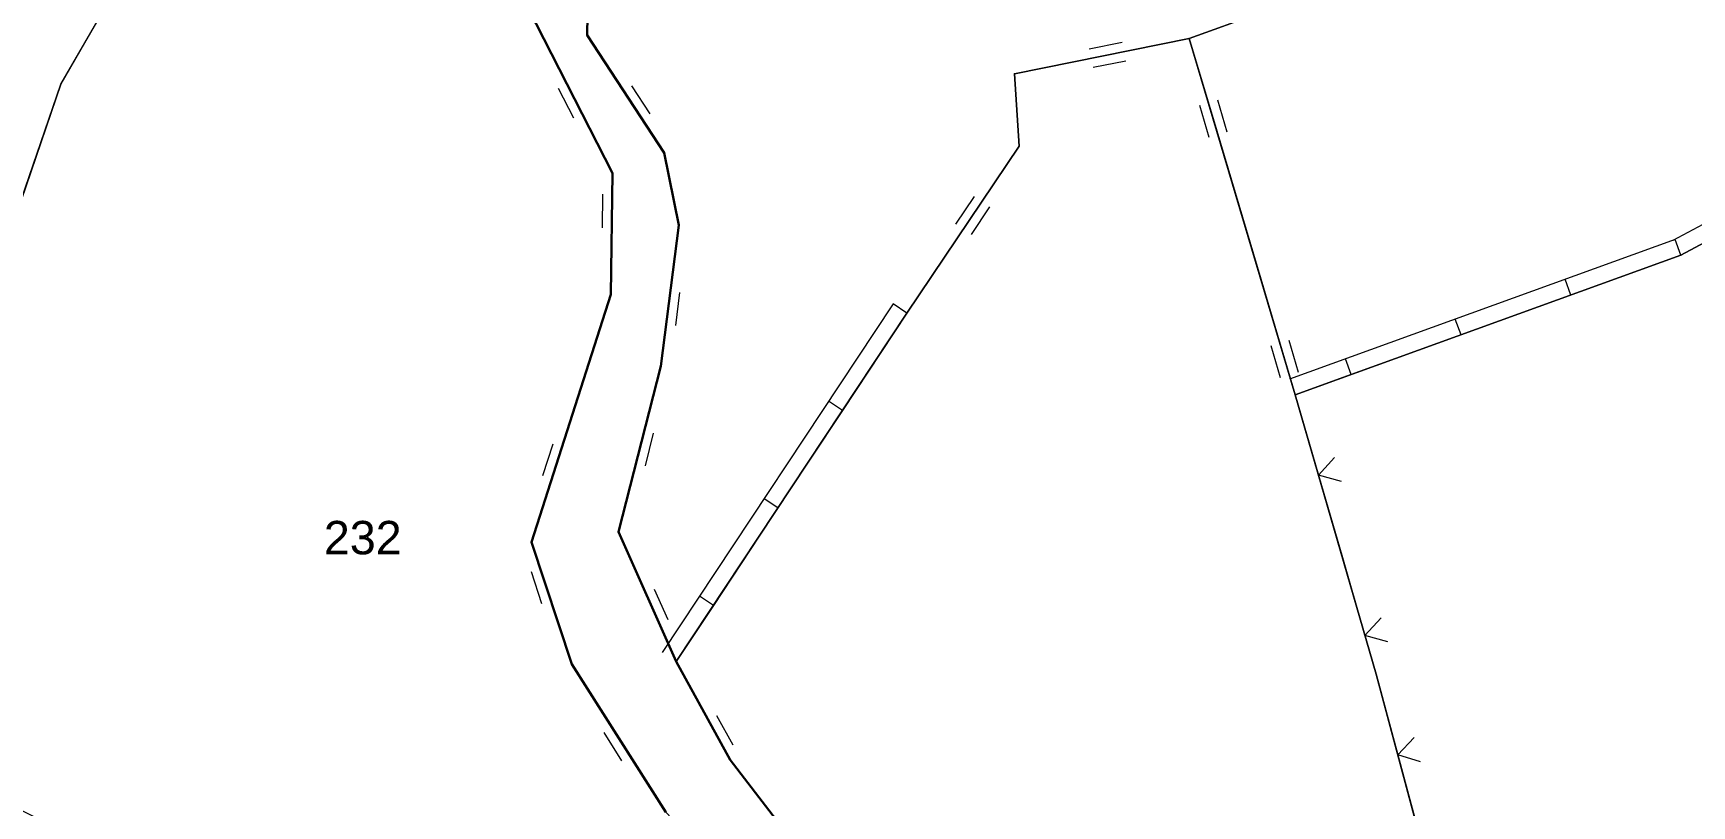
# Model space of a CAD drawing. Header units: millimetres. Extents: x 614452 to 616952, y 4151662 to 4153442.
# Drawn here: x 615533.4 to 615632.8, y 4152303.6 to 4152349.9 of the extents above; entities that cross this region are included whole.
import ezdxf
from ezdxf.xclip import XClip

# ---------------------------------------------------------------- set-up
doc = ezdxf.new("R2010")
doc.units = ezdxf.units.MM
doc.header["$XCLIPFRAME"] = 2
for name, color, linetype, lineweight in [('02_ADA_ALN_YENI', 7, 'Continuous', 30), ('03_PARSEL_ALN_ESKI', 18, 'Continuous', 0), ('03_PARSEL_ALN_YENI', 171, 'Continuous', 0), ('03_PARSEL_NO_ESKI', 5, 'Continuous', 0), ('03_PARSEL_SNR_YENI', 5, 'Continuous', 0), ('07_SNRTIP_SABIT', 18, 'Continuous', 0), ('NOKTA_PARSEL_YENI', 30, 'Continuous', 0)]:
    doc.layers.add(name, color=color, linetype=linetype, lineweight=lineweight)
doc.styles.get("Standard").update_dxf_attribs({"font": 'Arial'})

# ---------------------------------------------------------------- blocks, each defined once
blk = doc.blocks.new('fggg')
at = {"layer": '02_ADA_ALN_YENI', "color": 252}
for points in [[(615585.823, 4152292.531, 0), (615575.175, 4152306.374, 0), (615571.941, 4152312.253, 0), (615568.484, 4152320.026, 0), (615571.017, 4152329.936, 0), (615572.089, 4152338.392, 0), (615571.23, 4152342.707, 0), (615566.609, 4152349.753, 0), (615566.802, 4152361.643, 0), (615564.577, 4152377.738, 0), (615562.139, 4152397.386, 0), (615544.684, 4152415.861, 0), (615549.344, 4152428.277, 0), (615550.075, 4152438.456, 0)], [(615571.314, 4152303.24, 0), (615565.68, 4152312.1, 0), (615563.268, 4152319.413, 0), (615568.025, 4152334.224, 0), (615568.135, 4152341.488, 0), (615561.727, 4152354.005, 0), (615560.676, 4152365.877, 0), (615555.649, 4152383.688, 0), (615553.971, 4152394.953, 0), (615551.449, 4152402.123, 0), (615540.646, 4152415.484, 0), (615547.072, 4152429.356, 0), (615547.707, 4152439.396, 0)]]:
    blk.add_polyline3d(points, dxfattribs=at)
at = {"layer": '03_PARSEL_ALN_ESKI', "color": 252}
blk.add_point((615553.461, 4152319.677), dxfattribs=at)
at = {"layer": '03_PARSEL_ALN_YENI', "color": 252}
blk.add_polyline3d([(615606.875, 4152351.071, 0), (615602.676, 4152349.554, 0), (615592.196, 4152347.434, 0), (615592.483, 4152343.111, 0), (615585.765, 4152333.125, 0), (615571.941, 4152312.253, 0), (615568.484, 4152320.026, 0), (615571.017, 4152329.936, 0), (615572.089, 4152338.392, 0), (615571.23, 4152342.707, 0), (615566.609, 4152349.753, 0), (615566.802, 4152361.643, 0)], dxfattribs=at)
for points in [[(615609.017, 4152328.226, 0), (615632.114, 4152336.583, 0), (615652.846, 4152347.672, 0), (615676.608, 4152362.01, 0), (615671.703, 4152369.097, 0), (615675.389, 4152371.063, 0), (615687.567, 4152379.161, 0), (615698.407, 4152385.638, 0), (615705.288, 4152363.435, 0), (615709.596, 4152346.868, 0), (615694.569, 4152339.524, 0), (615688.51, 4152336.218, 0), (615670.973, 4152318.726, 0), (615659.342, 4152314.674, 0), (615653.876, 4152307.245, 0), (615634.703, 4152300.07, 0), (615622.556, 4152296.166, 0), (615617.877, 4152296.522, 0), (615613.87, 4152311.499, 0), (615609.017, 4152328.226, 0)], [(615611.925, 4152352.618, 0), (615631.545, 4152367.74, 0), (615651.396, 4152382.346, 0), (615671.703, 4152369.097, 0), (615676.608, 4152362.01, 0), (615652.846, 4152347.672, 0), (615632.114, 4152336.583, 0), (615609.017, 4152328.226, 0), (615602.676, 4152349.554, 0), (615606.875, 4152351.071, 0), (615611.925, 4152352.618, 0)], [(615521.898, 4152373.119, 0), (615543.236, 4152360.953, 0), (615535.092, 4152346.815, 0), (615530.611, 4152333.777, 0), (615508.193, 4152337.736, 0), (615494.021, 4152340.02, 0), (615510.086, 4152357.889, 0), (615514.084, 4152362.293, 0), (615521.898, 4152373.119, 0)], [(615564.177, 4152281.894, 0), (615546.968, 4152294.523, 0), (615537.708, 4152300.811, 0), (615527.735, 4152305.884, 0), (615529.522, 4152321.98, 0), (615530.611, 4152333.777, 0), (615535.092, 4152346.815, 0), (615543.236, 4152360.953, 0), (615561.727, 4152354.005, 0), (615568.135, 4152341.488, 0), (615568.025, 4152334.224, 0), (615563.268, 4152319.413, 0), (615565.68, 4152312.1, 0), (615571.314, 4152303.24, 0), (615582.826, 4152291.107, 0), (615578.654, 4152287.258, 0), (615569.33, 4152278.656, 0), (615564.177, 4152281.894, 0)], [(615603.739, 4152271.378, 0), (615598.899, 4152279.843, 0), (615591.827, 4152284.912, 0), (615585.823, 4152292.531, 0), (615575.175, 4152306.374, 0), (615571.941, 4152312.253, 0), (615585.765, 4152333.125, 0), (615592.483, 4152343.111, 0), (615592.196, 4152347.434, 0), (615602.676, 4152349.554, 0), (615609.017, 4152328.226, 0), (615613.87, 4152311.499, 0), (615617.877, 4152296.522, 0), (615622.556, 4152296.166, 0), (615634.703, 4152300.07, 0), (615653.876, 4152307.245, 0), (615652.145, 4152302.016, 0), (615644.642, 4152297.364, 0), (615641.708, 4152291.593, 0), (615637.155, 4152272.789, 0), (615624.987, 4152249.288, 0), (615616.301, 4152249.785, 0), (615603.739, 4152271.378, 0)]]:
    blk.add_polyline3d(points, close=True, dxfattribs=at)
at = {"layer": '03_PARSEL_SNR_YENI', "color": 252}
for p, q in [((615566.721, 4152356.644, 0.953), (615566.609, 4152349.753, 0.953)), ((615565.857, 4152345.939, 0.953), (615561.727, 4152354.005, 0.953)), ((615535.092, 4152346.815, 0.953), (615537.588, 4152351.148, 0.953)), ((615606.875, 4152351.071, 0.953), (615602.676, 4152349.554, 0.953)), ((615566.609, 4152349.753, 0.953), (615569.351, 4152345.572, 0.953)), ((615602.676, 4152349.554, 0.953), (615597.775, 4152348.563, 0.953)), ((615602.676, 4152349.554, 0.953), (615604.101, 4152344.761, 0.953)), ((615597.775, 4152348.563, 0.953), (615592.196, 4152347.434, 0.953)), ((615598.644, 4152349.312, 0.953), (615596.684, 4152348.916, 0.953)), ((615652.374, 4152348.554, 0.953), (615631.642, 4152337.465, 0.953)), ((615592.196, 4152347.434, 0.953), (615592.483, 4152343.111, 0.953)), ((615598.867, 4152348.21, 0.953), (615596.907, 4152347.813, 0.953)), ((615532.236, 4152338.505, 0.953), (615535.092, 4152346.815, 0.953)), ((615565.812, 4152344.792, 0.953), (615564.9, 4152346.572, 0.953)), ((615569.273, 4152346.717, 0.953), (615570.37, 4152345.044, 0.953)), ((615568.135, 4152341.488, 0.953), (615565.857, 4152345.939, 0.953)), ((615569.351, 4152345.572, 0.953), (615571.23, 4152342.707, 0.953)), ((615603.277, 4152345.559, 0.953), (615603.847, 4152343.643, 0.953)), ((615604.355, 4152345.88, 0.953), (615604.925, 4152343.963, 0.953)), ((615604.101, 4152344.761, 0.953), (615606.951, 4152335.176, 0.953)), ((615571.23, 4152342.707, 0.953), (615572.089, 4152338.392, 0.953)), ((615592.483, 4152343.111, 0.953), (615589.692, 4152338.962, 0.953)), ((615568.101, 4152339.223, 0.953), (615568.135, 4152341.488, 0.953)), ((615567.523, 4152338.232, 0.953), (615567.553, 4152340.232, 0.953)), ((615589.784, 4152340.106, 0.953), (615588.667, 4152338.447, 0.953)), ((615590.717, 4152339.478, 0.953), (615589.601, 4152337.819, 0.953)), ((615568.025, 4152334.224, 0.953), (615568.101, 4152339.223, 0.953)), ((615589.692, 4152338.962, 0.953), (615585.765, 4152333.125, 0.953)), ((615572.089, 4152338.392, 0.953), (615571.46, 4152333.432, 0.953)), ((615631.774, 4152337.523, 0.953), (615608.677, 4152329.166, 0.953)), ((615632.114, 4152336.583, 0.953), (615631.774, 4152337.523, 0.953)), ((615634.328, 4152337.767, 0.953), (615632.114, 4152336.583, 0.953)), ((615632.114, 4152336.583, 0.953), (615625.532, 4152334.201, 0.953)), ((615606.951, 4152335.176, 0.953), (615608.376, 4152330.383, 0.953)), ((615625.532, 4152334.201, 0.953), (615625.191, 4152335.142, 0.953)), ((615564.797, 4152324.173, 0.953), (615567.855, 4152333.694, 0.953)), ((615567.855, 4152333.694, 0.953), (615568.025, 4152334.224, 0.953)), ((615584.931, 4152333.677, 0.953), (615571.107, 4152312.805, 0.953)), ((615572.144, 4152334.353, 0.953), (615571.892, 4152332.369, 0.953)), ((615585.765, 4152333.125, 0.953), (615584.931, 4152333.677, 0.953)), ((615625.532, 4152334.201, 0.953), (615618.949, 4152331.82, 0.953)), ((615571.46, 4152333.432, 0.953), (615571.017, 4152329.936, 0.953)), ((615585.765, 4152333.125, 0.953), (615581.9, 4152327.289, 0.953)), ((615618.949, 4152331.82, 0.953), (615618.609, 4152332.76, 0.953)), ((615608.63, 4152331.502, 0.953), (615609.2, 4152329.585, 0.953)), ((615618.949, 4152331.82, 0.953), (615612.367, 4152329.438, 0.953)), ((615607.552, 4152331.181, 0.953), (615608.121, 4152329.265, 0.953)), ((615571.017, 4152329.936, 0.953), (615569.779, 4152325.092, 0.953)), ((615608.376, 4152330.383, 0.953), (615609.017, 4152328.226, 0.953)), ((615612.367, 4152329.438, 0.953), (615612.027, 4152330.378, 0.953)), ((615612.367, 4152329.438, 0.953), (615609.017, 4152328.226, 0.953)), ((615581.9, 4152327.289, 0.953), (615581.066, 4152327.841, 0.953)), ((615609.017, 4152328.226, 0.953), (615610.41, 4152323.424, 0.953)), ((615581.9, 4152327.289, 0.953), (615578.034, 4152321.453, 0.953)), ((615570.571, 4152325.921, 0.953), (615570.076, 4152323.984, 0.953)), ((615563.956, 4152323.393, 0.953), (615564.567, 4152325.298, 0.953)), ((615569.779, 4152325.092, 0.953), (615568.484, 4152320.026, 0.953)), ((615563.268, 4152319.413, 0.953), (615564.797, 4152324.173, 0.953)), ((615610.41, 4152323.424, 0.953), (615611.372, 4152324.484, 0.953)), ((615611.79, 4152323.043, 0.953), (615610.41, 4152323.424, 0.953)), ((615610.41, 4152323.424, 0.953), (615611.803, 4152318.622, 0.953)), ((615578.034, 4152321.453, 0.953), (615577.201, 4152322.005, 0.953)), ((615578.034, 4152321.453, 0.953), (615574.169, 4152315.617, 0.953)), ((615568.484, 4152320.026, 0.953), (615570.516, 4152315.457, 0.953)), ((615564.114, 4152316.848, 0.953), (615563.268, 4152319.413, 0.953)), ((615611.803, 4152318.622, 0.953), (615613.197, 4152313.82, 0.953)), ((615563.893, 4152315.723, 0.953), (615563.266, 4152317.622, 0.953)), ((615565.68, 4152312.1, 0.953), (615564.114, 4152316.848, 0.953)), ((615570.623, 4152316.6, 0.953), (615571.436, 4152314.772, 0.953)), ((615574.169, 4152315.617, 0.953), (615571.941, 4152312.253, 0.953)), ((615574.169, 4152315.617, 0.953), (615573.335, 4152316.169, 0.953)), ((615570.516, 4152315.457, 0.953), (615571.941, 4152312.253, 0.953)), ((615613.197, 4152313.82, 0.953), (615614.158, 4152314.88, 0.953)), ((615614.576, 4152313.439, 0.953), (615613.197, 4152313.82, 0.953)), ((615613.197, 4152313.82, 0.953), (615613.87, 4152311.499, 0.953)), ((615568.631, 4152307.459, 0.953), (615565.68, 4152312.1, 0.953)), ((615571.941, 4152312.253, 0.953), (615574.351, 4152307.872, 0.953)), ((615613.87, 4152311.499, 0.953), (615615.162, 4152306.669, 0.953)), ((615574.362, 4152309.02, 0.953), (615575.326, 4152307.267, 0.953)), ((615568.693, 4152306.314, 0.953), (615567.62, 4152308.001, 0.953)), ((615574.351, 4152307.872, 0.953), (615575.175, 4152306.374, 0.953)), ((615615.162, 4152306.669, 0.953), (615616.146, 4152307.708, 0.953)), ((615571.314, 4152303.24, 0.953), (615568.631, 4152307.459, 0.953)), ((615616.533, 4152306.259, 0.953), (615615.162, 4152306.669, 0.953)), ((615615.162, 4152306.669, 0.953), (615616.455, 4152301.839, 0.953)), ((615575.175, 4152306.374, 0.953), (615578.224, 4152302.411, 0.953))]:
    blk.add_line(p, q, dxfattribs=at)
for p in [(615566.609, 4152349.753, 625.114), (615566.609, 4152349.753, 625.114), (615602.676, 4152349.554, 630.142), (615602.676, 4152349.554, 630.142), (615602.676, 4152349.554, 630.142), (615592.196, 4152347.434, 628.723), (615592.196, 4152347.434, 628.723), (615535.092, 4152346.815, 633.598), (615535.092, 4152346.815, 633.598), (615571.23, 4152342.707, 624.476), (615571.23, 4152342.707, 624.476), (615592.483, 4152343.111, 627.466), (615592.483, 4152343.111, 627.466), (615568.135, 4152341.488, 625.177), (615568.135, 4152341.488, 625.177), (615572.089, 4152338.392, 623.081), (615572.089, 4152338.392, 623.081), (615632.114, 4152336.583, 625.136), (615632.114, 4152336.583, 625.136), (615568.025, 4152334.224, 625.112), (615568.025, 4152334.224, 625.112), (615585.765, 4152333.125, 624.656), (615585.765, 4152333.125, 624.656), (615571.017, 4152329.936, 623.079), (615571.017, 4152329.936, 623.079), (615609.017, 4152328.226, 625.002), (615609.017, 4152328.226, 625.002), (615609.017, 4152328.226, 625.002), (615568.484, 4152320.026, 622.445), (615568.484, 4152320.026, 622.445), (615563.268, 4152319.413, 624.306), (615563.268, 4152319.413, 624.306), (615565.68, 4152312.1, 622.224), (615565.68, 4152312.1, 622.224), (615571.941, 4152312.253, 621.307), (615571.941, 4152312.253, 621.307), (615571.941, 4152312.253, 621.307), (615613.87, 4152311.499, 621.285), (615613.87, 4152311.499, 621.285), (615575.175, 4152306.374, 620.819), (615575.175, 4152306.374, 620.819)]:
    blk.add_point(p, dxfattribs=at)
at = {"layer": '07_SNRTIP_SABIT', "color": 252}
for points in [[(615566.802, 4152361.643, 628.31), (615566.609, 4152349.753, 625.114), (615571.23, 4152342.707, 624.476), (615572.089, 4152338.392, 623.081), (615571.017, 4152329.936, 623.079), (615568.484, 4152320.026, 622.445), (615571.941, 4152312.253, 621.307)], [(615609.017, 4152328.226, 625.002), (615632.114, 4152336.583, 625.136), (615652.846, 4152347.672, 625.293), (615676.608, 4152362.01, 625.046)], [(615530.611, 4152333.777, 633.981), (615535.092, 4152346.815, 633.598), (615543.236, 4152360.953, 634.605)], [(615561.727, 4152354.005, 628.839), (615568.135, 4152341.488, 625.177), (615568.025, 4152334.224, 625.112), (615563.268, 4152319.413, 624.306), (615565.68, 4152312.1, 622.224), (615571.314, 4152303.24, 620.985), (615582.826, 4152291.107, 619.085)], [(615602.676, 4152349.554, 630.142), (615606.875, 4152351.071, 629.545)], [(615571.941, 4152312.253, 621.307), (615585.765, 4152333.125, 624.656), (615592.483, 4152343.111, 627.466), (615592.196, 4152347.434, 628.723), (615602.676, 4152349.554, 630.142)], [(615602.676, 4152349.554, 630.142), (615609.017, 4152328.226, 625.002)], [(615609.017, 4152328.226, 625.002), (615613.87, 4152311.499, 621.285), (615617.877, 4152296.522, 620.643), (615622.556, 4152296.166, 620.534), (615634.703, 4152300.07, 620.687), (615653.876, 4152307.245, 620.673)], [(615571.941, 4152312.253, 621.307), (615575.175, 4152306.374, 620.819), (615585.823, 4152292.531, 619.619), (615591.827, 4152284.912, 618.444), (615598.899, 4152279.843, 617.562), (615603.739, 4152271.378, 616.767), (615616.301, 4152249.785, 617.115), (615624.987, 4152249.288, 615.47)]]:
    blk.add_polyline3d(points, dxfattribs=at)
at = {"layer": 'NOKTA_PARSEL_YENI', "color": 252}
for p in [(615566.609, 4152349.753, 625.114), (615602.676, 4152349.554, 630.142), (615592.196, 4152347.434, 628.723), (615535.092, 4152346.815, 633.598), (615571.23, 4152342.707, 624.476), (615592.483, 4152343.111, 627.466), (615568.135, 4152341.488, 625.177), (615572.089, 4152338.392, 623.081), (615632.114, 4152336.583, 625.136), (615568.025, 4152334.224, 625.112), (615585.765, 4152333.125, 624.656), (615571.017, 4152329.936, 623.079), (615609.017, 4152328.226, 625.002), (615568.484, 4152320.026, 622.445), (615563.268, 4152319.413, 624.306), (615565.68, 4152312.1, 622.224), (615571.941, 4152312.253, 621.307), (615613.87, 4152311.499, 621.285), (615575.175, 4152306.374, 620.819)]:
    blk.add_point(p, dxfattribs=at)
at = {"layer": '03_PARSEL_NO_ESKI', "color": 252}
blk.add_text('232', height=2, dxfattribs=at).set_placement((615550.836, 4152318.677))

msp = doc.modelspace()

# ---------------------------------------------------------------- block references
ref = msp.add_blockref('fggg', (0, 0))
XClip(ref).set_block_clipping_path([(615240.7433106549, 4153442.5), (615240.7433106545, 4152542.5), (614452.5, 4152542.5), (614452.5, 4151662.5), (616764.340303037, 4151662.5), (616764.340303037, 4152542.5), (616327.5, 4152542.5), (616327.5, 4153442.5)])

doc.saveas('drawing.dxf')
